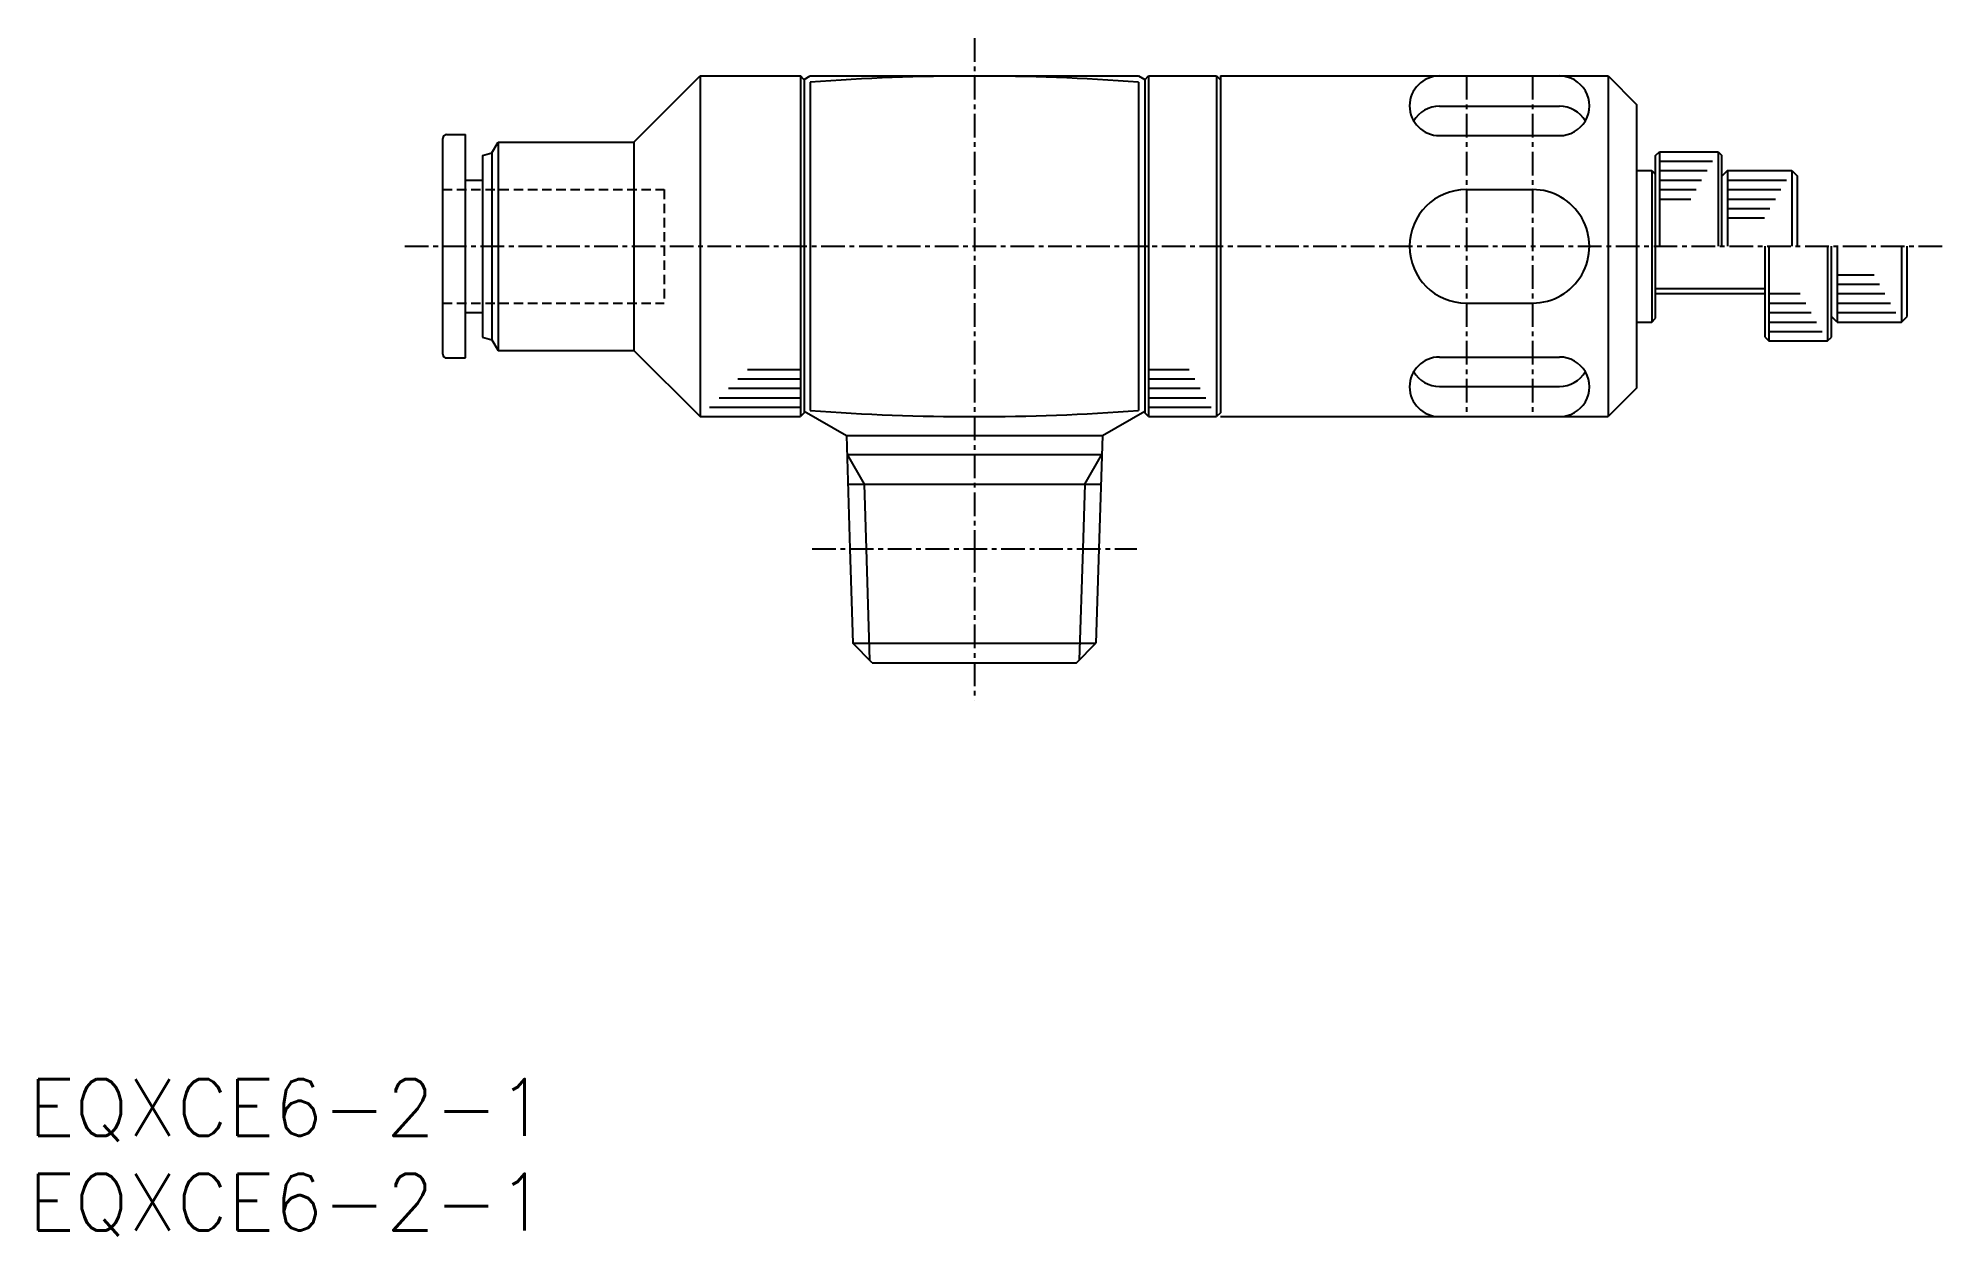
# Model space of a CAD drawing. Extents: x 1 to 101, y 0 to 63.
import ezdxf

# ---------------------------------------------------------------- set-up
doc = ezdxf.new("R2010")
doc.units = 0
doc.linetypes.add('CENTER', pattern=[2, 1.25, -0.25, 0.25, -0.25])
doc.linetypes.add('DASHED', pattern=[0.75, 0.5, -0.25])
doc.layers.get('0').update_dxf_attribs({"linetype": 'CONTINUOUS'})
doc.layers.add('CENTER', color=1, linetype='CENTER')
doc.styles.get("Standard").update_dxf_attribs({"font": 'txt.shx'})

# ---------------------------------------------------------------- blocks, each defined once
blk = doc.blocks.new('*U11')
at = {"color": 7, "linetype": 'CONTINUOUS'}
blk.add_text('EQXCE6-2-1', height=3, dxfattribs=at).set_placement((0, 0))
blk = doc.blocks.new('*U12')
at = {"color": 7, "linetype": 'CONTINUOUS'}
blk.add_text('EQXCE6-2-1', height=3, dxfattribs=at).set_placement((0, 5))

msp = doc.modelspace()

# ---------------------------------------------------------------- linework, layer by layer
at = {"color": 7, "linetype": 'CONTINUOUS'}
for p, q in [((32, 57.49999), (35.50002, 61.00001)), ((35.5, 61), (35.5, 43)), ((35.5, 61), (40.80002, 61)), ((41.00001, 60.8), (40.80001, 61)), ((40.80002, 61), (40.80002, 43)), ((41, 60.81217), (41.32532, 60.99999)), ((41, 60.81218), (41, 43.19999)), ((41.32532, 61), (58.67468, 61)), ((41.32532, 60.67466), (41.32532, 43.32531)), ((58.67468, 60.99998), (59.00001, 60.81215)), ((58.67471, 60.67466), (58.67471, 43.32531)), ((58.99999, 60.79999), (59.19999, 60.99998)), ((59, 60.81218), (59, 43.19999)), ((59.19998, 61), (59.19998, 43)), ((59.19998, 61), (62.80002, 61)), ((62.79999, 60.99999), (62.99999, 60.79999)), ((62.80002, 61), (62.80002, 43)), ((63, 61), (63, 43.19999)), ((63, 61), (83.5, 61)), ((83.5, 61), (85, 59.5)), ((83.5, 61), (83.5, 43)), ((85, 59.5), (85, 44.5)), ((74.57578, 59.39999), (80.92422, 59.39999)), ((21.89999, 46.3), (21.89999, 57.69999)), ((22.09999, 57.89999), (23.10001, 57.89999)), ((23.10001, 46.1), (23.10001, 57.89999)), ((24.50001, 56.93396), (24.82681, 57.49999)), ((24.82681, 57.5), (32, 57.5)), ((24.82681, 57.5), (24.82681, 46.5)), ((32, 57.5), (32, 46.5)), ((74.57578, 57.84846), (80.92422, 57.84846)), ((24, 56.79999), (24.5, 56.93397)), ((24, 56.8), (24, 47.19999)), ((24.5, 56.93397), (24.5, 47.06602)), ((86, 56.79999), (86.20002, 57.00001)), ((86, 48.20001), (86, 56.8)), ((86.20001, 57), (89.30002, 57)), ((86.20001, 57), (86.20001, 52)), ((86.20001, 56.5), (89.01132, 56.5)), ((89.3, 57), (89.3, 52)), ((89.30001, 57.00001), (89.50002, 56.80001)), ((89.5, 52), (89.5, 56.8)), ((23.10001, 55.5), (24, 55.5)), ((85, 56), (85.80002, 56)), ((85.79999, 56), (85.79999, 48)), ((85.80001, 56), (86.00001, 55.8)), ((86.20001, 56), (88.72266, 56)), ((86.20001, 55.5), (88.43399, 55.5)), ((89.80001, 56), (89.5, 55.69999)), ((89.79999, 56), (89.79999, 52)), ((89.80002, 56), (93.2, 56)), ((89.80002, 55.5), (92.91135, 55.5)), ((93.2, 56), (93.49999, 55.69999)), ((93.2, 56), (93.20001, 51.99999)), ((93.49999, 52), (93.49999, 55.69999)), ((76, 55), (79.5, 55)), ((86.20001, 55), (88.14529, 55)), ((86.20001, 54.5), (87.85663, 54.5)), ((89.80002, 55), (92.62265, 55)), ((89.80002, 54.5), (92.33398, 54.5)), ((89.80002, 54), (92.04532, 54)), ((89.80002, 53.5), (91.75662, 53.5)), ((91.79001, 47.19999), (91.79001, 52)), ((91.99002, 52), (91.99002, 47)), ((95.09001, 51.99999), (95.09001, 46.99999)), ((95.29001, 47.19998), (95.29001, 52)), ((95.59, 52), (95.59, 48)), ((98.99998, 52.00001), (98.99999, 47.99999)), ((99.29999, 48.29997), (99.29999, 52)), ((95.59, 50.5), (97.54663, 50.5)), ((86, 49.77049), (91.79001, 49.77049)), ((86, 49.5), (91.79001, 49.5)), ((91.99002, 49.5), (93.64664, 49.5)), ((95.59, 50), (97.83533, 50)), ((95.59, 49.5), (98.12399, 49.5)), ((23.10001, 48.5), (24, 48.5)), ((76, 49), (79.5, 49)), ((91.99002, 49), (93.9353, 49)), ((91.99002, 48.5), (94.22397, 48.5)), ((95.59, 49), (98.41266, 49)), ((95.59, 48.5), (98.70132, 48.5)), ((85, 48), (85.80002, 48)), ((85.8, 48.00001), (86, 48.2)), ((91.99002, 48), (94.51266, 48)), ((91.99002, 47.5), (94.80133, 47.5)), ((95.58999, 47.99998), (95.28999, 48.29998)), ((95.59, 48), (98.99999, 48)), ((98.99999, 47.99998), (99.29998, 48.29997)), ((24, 47.2), (24.5, 47.06603)), ((24.49999, 47.06602), (24.82679, 46.49999)), ((24.82681, 46.5), (32, 46.5)), ((32.00001, 46.49999), (35.50001, 42.99999)), ((91.79, 47.19999), (91.99001, 46.99999)), ((91.99002, 47), (95.09, 47)), ((95.09002, 47), (95.29001, 47.19999)), ((22.09999, 46.1), (23.10001, 46.1)), ((38, 45.5), (40.80002, 45.5)), ((59.19998, 45.5), (61.35663, 45.5)), ((74.57578, 46.15153), (80.92422, 46.15153)), ((37, 44.5), (40.80002, 44.5)), ((37.5, 45), (40.80002, 45)), ((59.19998, 45), (61.64529, 45)), ((59.19998, 44.5), (61.93399, 44.5)), ((74.57578, 44.6), (80.92422, 44.6)), ((85, 44.49999), (83.49999, 42.99998)), ((36, 43.5), (40.80002, 43.5)), ((36.5, 44), (40.80002, 44)), ((59.19998, 44), (62.22266, 44)), ((59.19998, 43.5), (62.51132, 43.5)), ((35.5, 43), (40.80002, 43)), ((41.00001, 43.2), (40.80001, 43.00001)), ((41.00001, 43.28997), (43.23432, 41.99999)), ((56.7657, 42), (59, 43.28998)), ((59.2, 42.99999), (58.99999, 43.2)), ((59.19998, 43), (62.80002, 43)), ((63, 43.2), (62.8, 43)), ((63, 43), (83.5, 43)), ((43.23432, 41.99999), (43.42151, 36.00999)), ((43.26556, 42), (56.73444, 42)), ((56.76568, 41.99999), (56.5785, 36.01)), ((43.26557, 41), (56.73444, 41)), ((43.26557, 41), (44.17054, 39.43251)), ((55.82946, 39.43251), (56.73444, 40.99999)), ((43.31454, 39.43252), (56.68546, 39.43252)), ((44.17056, 39.43252), (44.27751, 36.01)), ((55.82947, 39.43252), (55.72252, 36.01)), ((43.42151, 36.00999), (43.57736, 31.02263)), ((44.27751, 36.01), (44.46098, 30.13902)), ((55.72252, 36.01), (55.53905, 30.13902)), ((56.5785, 36.01), (56.42264, 31.02264)), ((44.60001, 30), (43.57736, 31.02264)), ((43.57736, 31.02264), (56.42264, 31.02264)), ((55.39999, 30), (56.42266, 31.02265)), ((44.60001, 30), (55.39999, 30))]:
    msp.add_line(p, q, dxfattribs=at)
at = {"color": 3, "linetype": 'DASHED'}
for p, q in [((21.89999, 55), (33.60001, 55)), ((33.60001, 55), (33.60001, 49)), ((21.89999, 49), (33.60001, 49))]:
    msp.add_line(p, q, dxfattribs=at)
at = {"color": 7, "linetype": 'CONTINUOUS'}
for centre, radius, start, end in [((50, -54.81717), 115.81716, 85.704524, 94.295474), ((74.57578, 59.42424), 1.57577, 90.000003, 270), ((80.92422, 59.42424), 1.57577, 270, 90.000003), ((74.57578, 57.82423), 1.57577, 90.000003, 149.48997), ((80.92422, 57.82423), 1.57577, 30.510025, 90.000003), ((22.09999, 57.69999), 0.2, 90, 180), ((76, 52), 3, 90.000003, 270), ((79.5, 52), 3, 270, 90.000003), ((22.09999, 46.3), 0.2, 180, 270), ((74.57578, 44.57576), 1.57577, 90.000003, 270), ((74.57578, 46.17576), 1.57577, 210.51003, 270), ((80.92422, 44.57576), 1.57577, 270, 90.000003), ((80.92422, 46.17576), 1.57577, 270, 329.48998), ((50, 158.81715), 115.81716, 265.70453, 274.29548)]:
    msp.add_arc(centre, radius, start, end, dxfattribs=at)
at = {"layer": 'CENTER', "color": 1, "linetype": 'CENTER'}
for p, q in [((50, 63), (50, 36.00999)), ((76, 61), (76, 43.19999)), ((79.5, 61), (79.5, 43.19999)), ((19.89999, 52), (101.29001, 52)), ((41.42053, 36.00999), (58.57947, 36.00999)), ((50, 36.00999), (50, 28))]:
    msp.add_line(p, q, dxfattribs=at)

# ---------------------------------------------------------------- block references
at = {"color": 7, "linetype": 'CONTINUOUS'}
for name in ['*U12', '*U11']:
    msp.add_blockref(name, (0, 0), dxfattribs=at)

doc.saveas('drawing.dxf')
